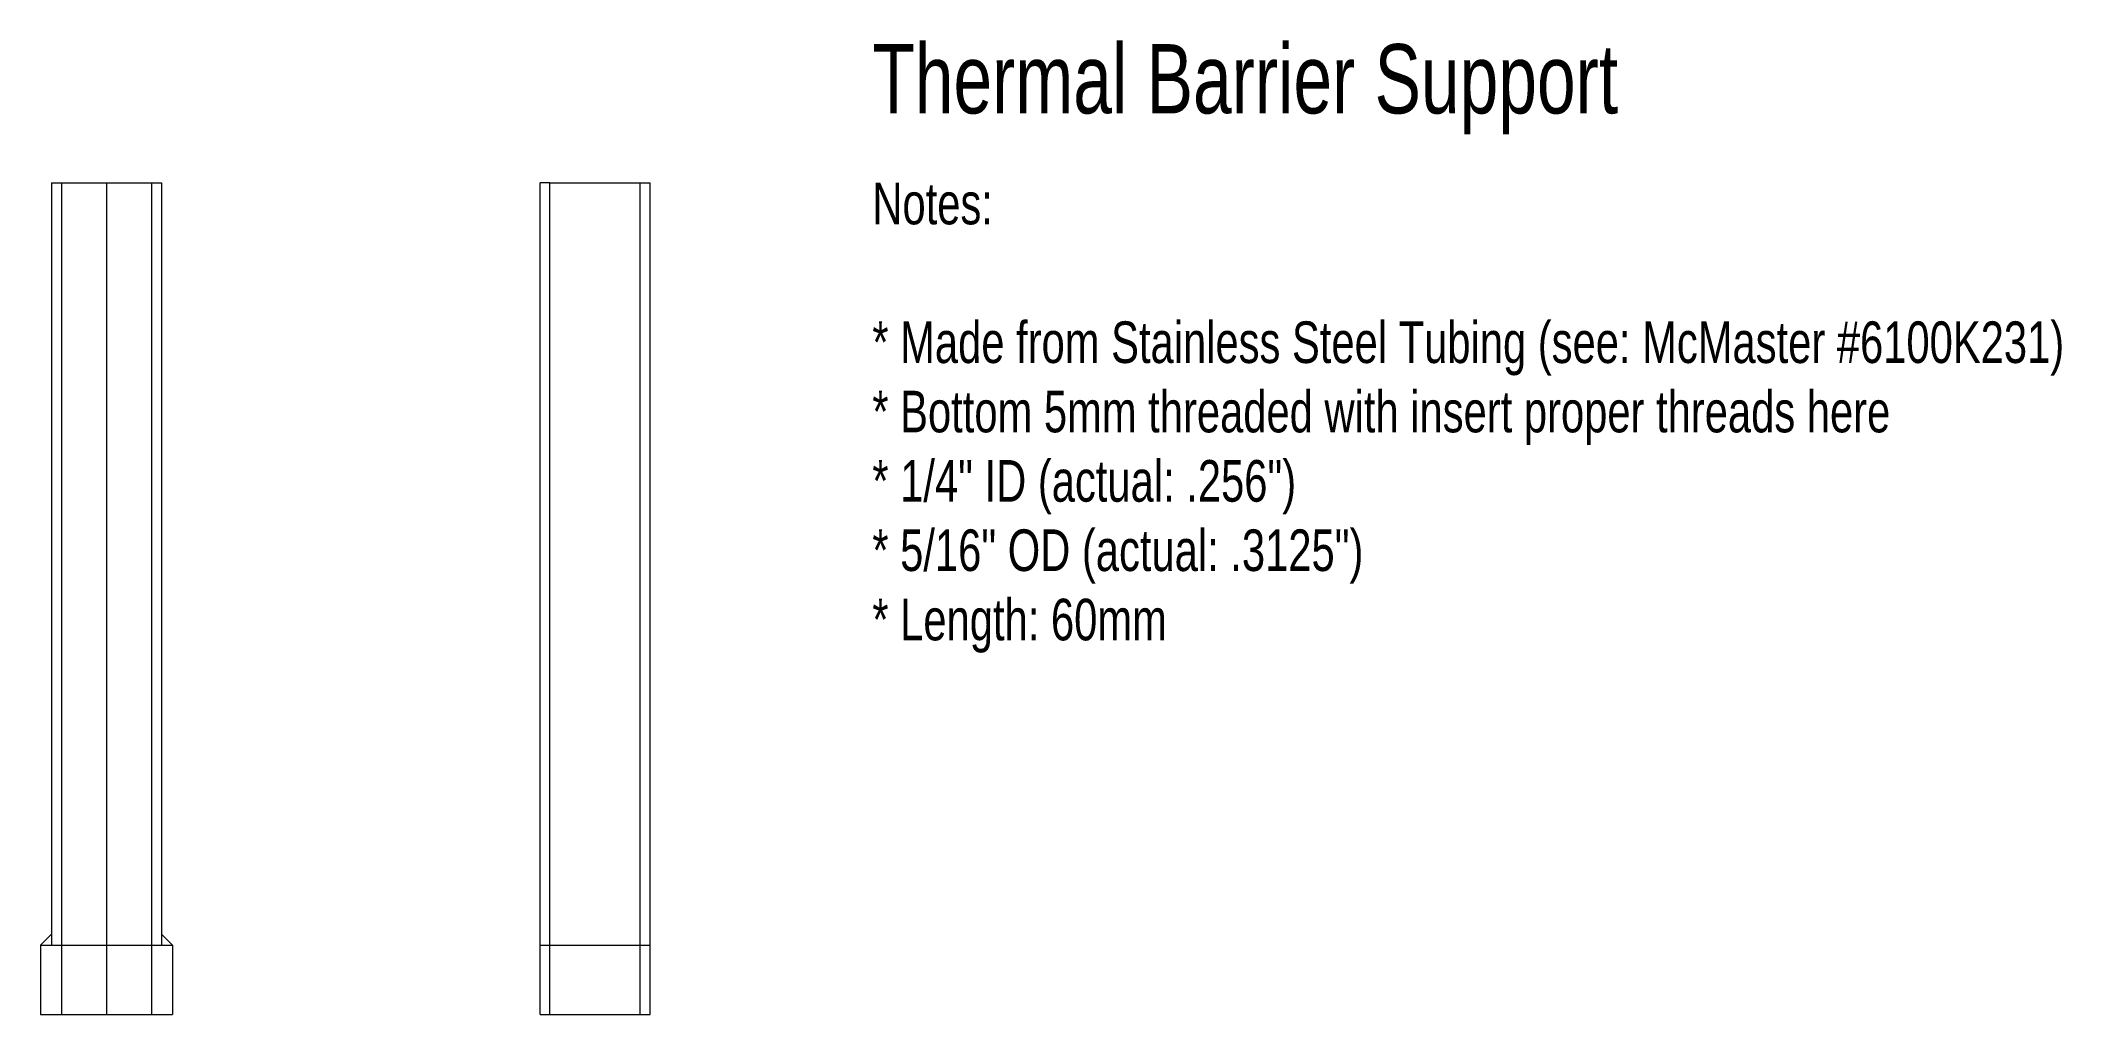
# Model space of a CAD drawing. Header units: millimetres. Extents: x -40 to 106, y 0 to 70.
import ezdxf

# ---------------------------------------------------------------- set-up
doc = ezdxf.new("R2010")
doc.units = ezdxf.units.MM
doc.layers.get('0').update_dxf_attribs({"linetype": 'CONTINUOUS', "lineweight": 0, "true_color": 0x000000})
doc.styles.get("Standard").update_dxf_attribs({"font": 'txt', "width": 0.75})

msp = doc.modelspace()

# ---------------------------------------------------------------- linework, layer by layer
for p, q in [((-39.20625, 60), (-39.20625, 5)), ((-39.20625, 60), (-31.26875, 60)), ((-38.4887, 60), (-38.4887, 0)), ((-35.2375, 60), (-35.2375, 0)), ((-31.9863, 60), (-31.9863, 0)), ((-31.26875, 60), (-31.26875, 5)), ((-3.96875, 0), (-3.96875, 60)), ((-3.2512, 60), (-3.96875, 60)), ((-3.2512, 0), (-3.2512, 60)), ((-3.2512, 60), (3.2512, 60)), ((3.2512, 0), (3.2512, 60)), ((3.2512, 60), (3.96875, 60)), ((3.96875, 0), (3.96875, 60)), ((-40, 5), (-39.20625, 5.79375)), ((-40, 5), (-30.475, 5)), ((-40, 5), (-40, 0)), ((-30.475, 5), (-31.26875, 5.79375)), ((-30.475, 5), (-30.475, 0)), ((-3.96875, 5), (3.96875, 5)), ((-40, 0), (-30.475, 0)), ((-3.96875, 0), (-3.2512, 0)), ((-3.2512, 0), (3.2512, 0)), ((3.2512, 0), (3.96875, 0))]:
    msp.add_line(p, q)

# ---------------------------------------------------------------- texts
at = {"width": 100, "attachment_point": 1}
for s, insert, char_height in [('Thermal\\~Barrier\\~Support', (20, 70), 5), ('Notes:\\P\\P*\\~Made\\~from\\~Stainless\\~Steel\\~Tubing\\~(see:\\~McMaster\\~#6100K231)\\P*\\~Bottom\\~5mm\\~threaded\\~with\\~insert\\~proper\\~threads\\~here\\P*\\~1/4"\\~ID\\~(actual:\\~.256")\\P*\\~5/16"\\~OD\\~(actual:\\~.3125")\\P*\\~Length:\\~60mm', (20, 60), 3)]:
    msp.add_mtext(s, dxfattribs=dict(at, insert=insert, char_height=char_height))

doc.saveas('drawing.dxf')
